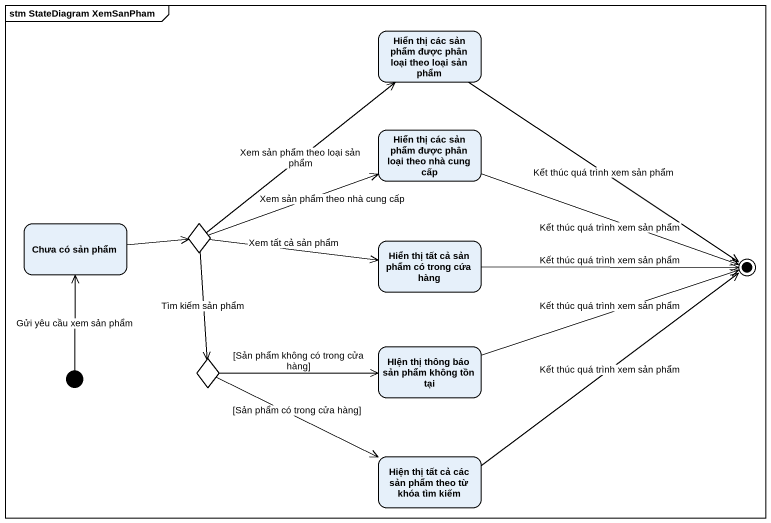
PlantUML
@startuml
mainframe stm StateDiagram XemSanPham
hide empty description
state "Hiển thị các sản phẩm được phân loại theo loại sản phẩm" as Hiển_thị_các_sản_phẩm_được
state "Hiển thị các sản phẩm được phân loại theo nhà cung cấp" as Hiển_thị_các_sản_phẩm_được_2
state "Chưa có sản phẩm" as Chưa_có_sản_phẩm
state choice1 <<choice>>
state "Hiển thị tất cả sản phẩm có trong cứa hàng" as Hiển_thị_tất_cả_sản_phẩm_có
state "HIện thị thông báo sản phẩm không tồn tại" as HIện_thị_thông_báo_sản_phẩm
state choice2 <<choice>>
state "Hiện thị tất cả các sản phẩm theo từ khóa tìm kiếm" as Hiện_thị_tất_cả_các_sản
[*] -up-> Chưa_có_sản_phẩm : Gửi yêu cầu xem sản phẩm
Chưa_có_sản_phẩm -right-> choice1
choice1 -up-> Hiển_thị_các_sản_phẩm_được : Xem sản phẩm theo loại sản phẩm
choice1 -right-> Hiển_thị_các_sản_phẩm_được_2 : Xem sản phẩm theo nhà cung cấp
choice1 -right-> Hiển_thị_tất_cả_sản_phẩm_có : Xem tất cả sản phẩm
choice1 --> choice2 : Tìm kiếm sản phẩm
choice2 -right-> HIện_thị_thông_báo_sản_phẩm : [Sản phẩm không có trong cửa hàng]
choice2 -right-> Hiện_thị_tất_cả_các_sản : [Sản phẩm có trong cửa hàng]
Hiển_thị_các_sản_phẩm_được --> [*] : Kết thúc quá trình xem sản phẩm
Hiển_thị_các_sản_phẩm_được_2 -right-> [*] : Kết thúc quá trình xem sản phẩm
Hiển_thị_tất_cả_sản_phẩm_có -right-> [*] : Kết thúc quá trình xem sản phẩm
HIện_thị_thông_báo_sản_phẩm -right-> [*] : Kết thúc quá trình xem sản phẩm
Hiện_thị_tất_cả_các_sản -up-> [*] : Kết thúc quá trình xem sản phẩm
@enduml
